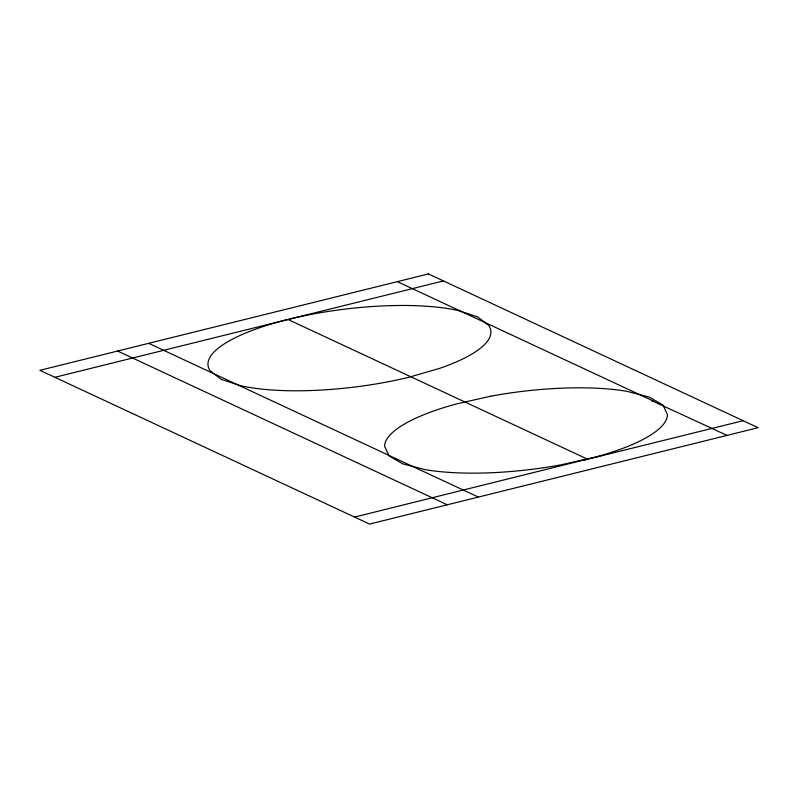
<?xml version="1.0" encoding="UTF-8"?>
<svg xmlns="http://www.w3.org/2000/svg" width="798" height="798" viewBox="0 0 798 798"><rect width="100%" height="100%" fill="white"/><g stroke="black" fill="none" stroke-linecap="round" stroke-linejoin="round"><path stroke-width="1.2" d="M354.581 517.074L587.458 459.139M54.882 377.304L443.419 280.926M654.16 401.474L651.587 400.576L727.018 435.399M583.198 460.336L743.118 420.696M397.354 281.644L652.086 400.456M587.697 459.249L288.008 319.479A142.453 39.262 -7 0 0 210.054 370.701L221.076 379.299L240.846 385.773A142.453 39.262 -7 0 0 408.925 377.264L440.117 368.207A142.453 39.262 -7 0 0 488.825 325.564L477.803 316.956L458.042 310.482A142.453 39.262 -7 0 0 289.574 319.09M148.687 343.33L478.351 497.074M117.605 351.04L447.269 504.785M428.436 273.933L39.9 370.312L369.564 524.067L758.1 427.688L428.436 273.933M490.72 396.197L456.466 403.938A142.453 39.262 -7 0 0 384.556 446.132L389.015 455.867L402.82 463.877L425.025 469.613A142.453 39.262 -7 0 0 561.323 464.765L595.577 457.035A142.453 39.262 -7 0 0 667.487 414.83L663.018 405.095L649.223 397.085L627.019 391.349A142.453 39.262 -7 0 0 490.72 396.197"/></g></svg>
